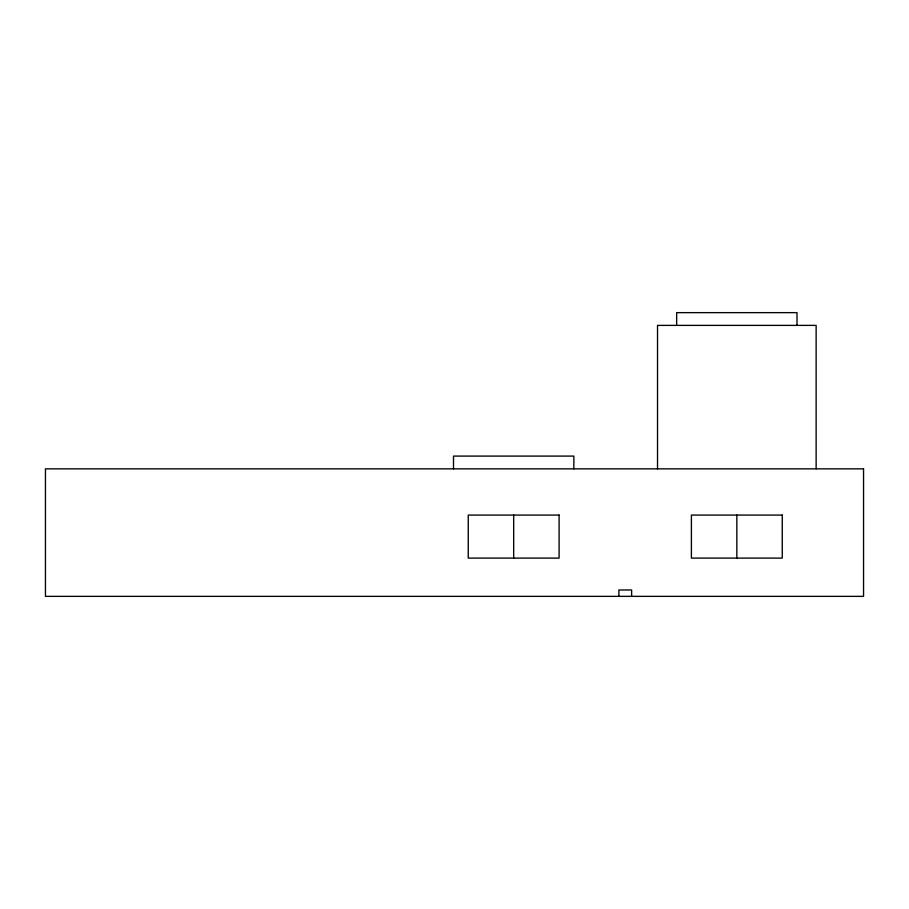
<?xml version="1.0" encoding="UTF-8"?>
<svg xmlns="http://www.w3.org/2000/svg" width="909" height="909" viewBox="0 0 909 909"><rect width="100%" height="100%" fill="white"/><g stroke="black" fill="none" stroke-linecap="round" stroke-linejoin="round"><path stroke-width="1.36" d="M816.134 468.851L816.134 325.388L657.525 325.388L657.525 468.851M797 325.388L797 312.639L676.66 312.639L676.66 325.388M736.835 515.073L736.835 558.103M631.63 596.361L631.63 589.986L618.881 589.986L618.881 596.361M573.852 468.851L573.852 456.091L453.5 456.091L453.5 468.851M513.676 515.073L513.676 558.103M863.55 468.851L45.45 468.851L45.45 596.361L863.55 596.361L863.55 468.851M559.103 515.073L468.249 515.073L468.249 558.103L559.103 558.103L559.103 515.073M782.263 515.073L691.397 515.073L691.397 558.103L782.263 558.103L782.263 515.073"/></g></svg>
